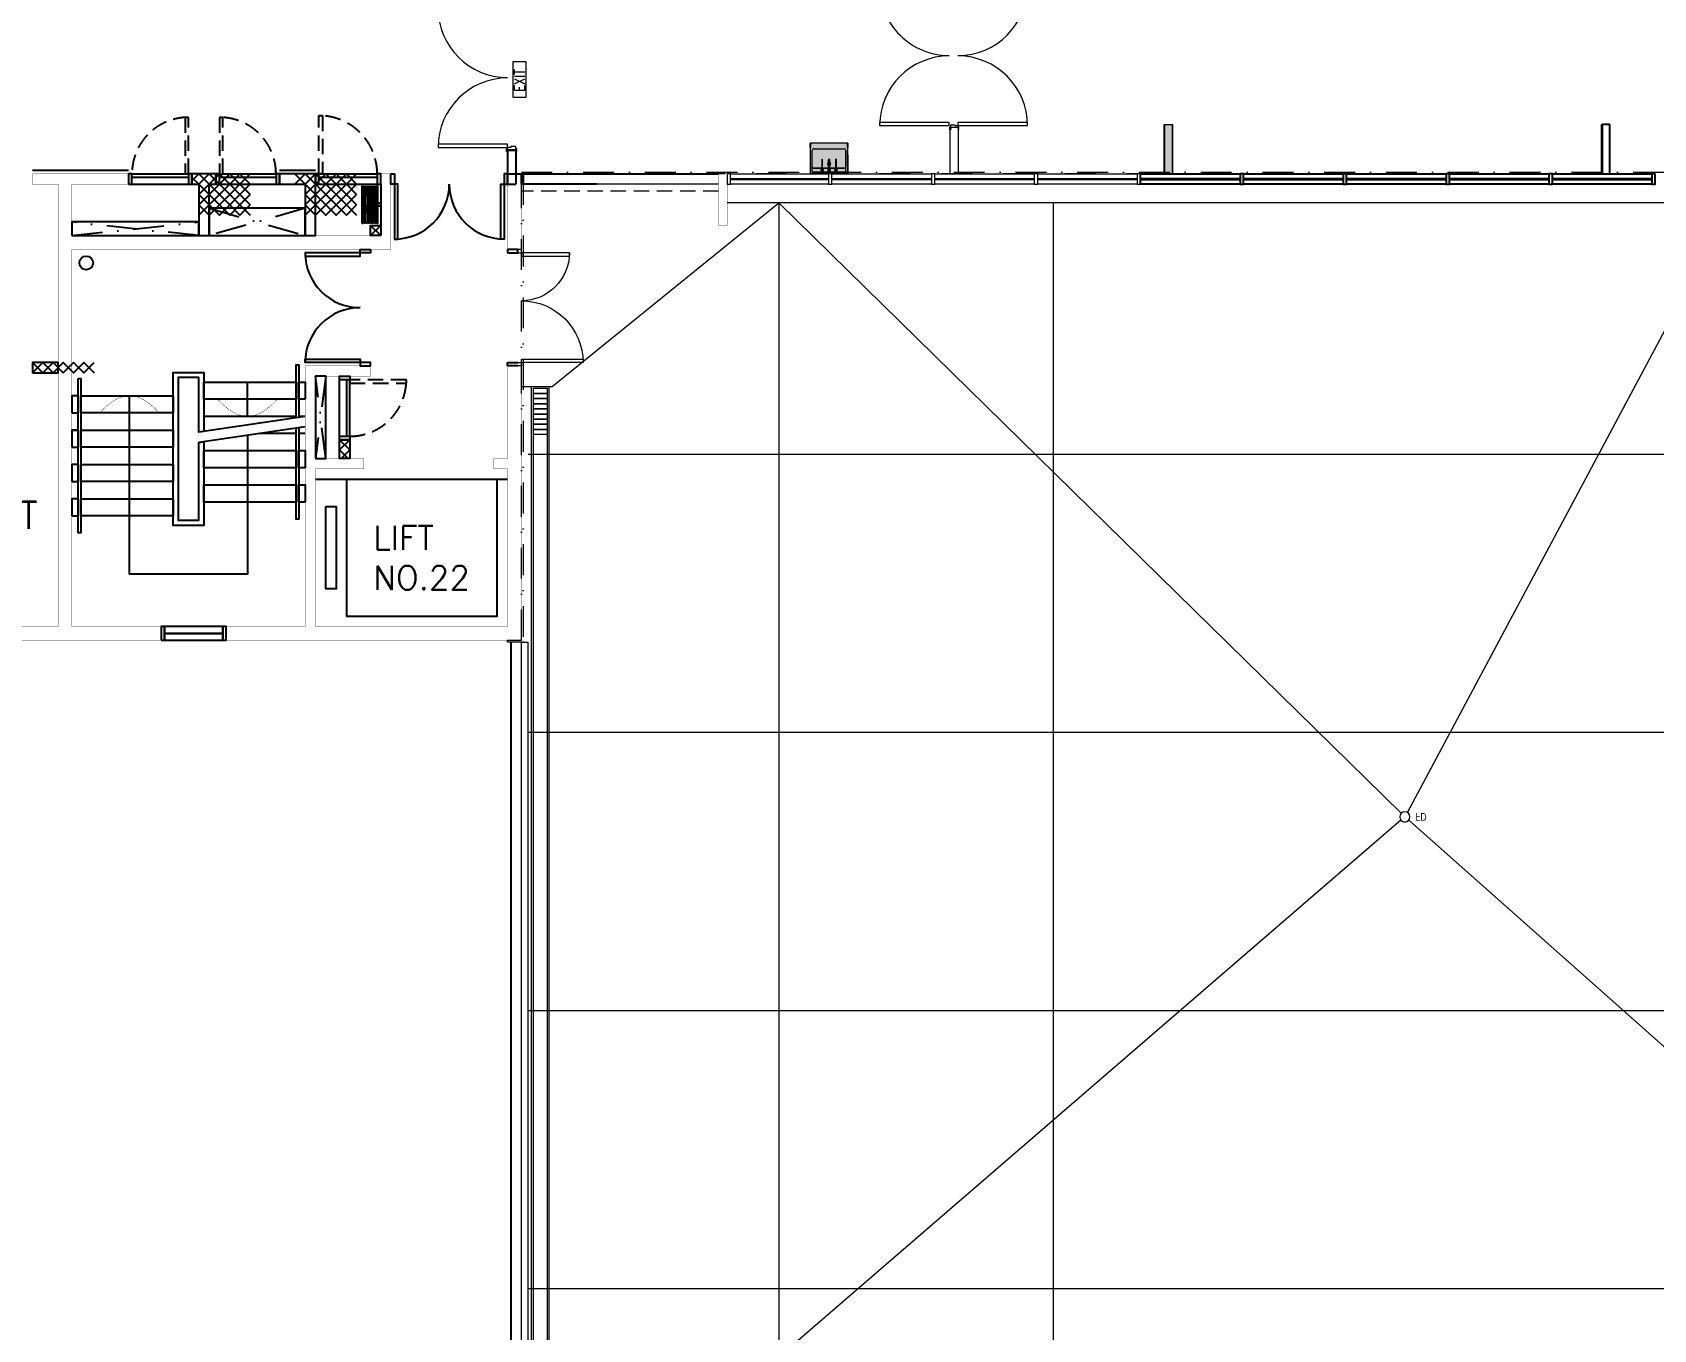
# Model space of a CAD drawing. Header units: millimetres. Extents: x -68474 to 336725, y -113450 to 40976.
# Drawn here: x 151125 to 174750, y -59600 to -40687 of the extents above; entities that cross this region are included whole.
import ezdxf

# ---------------------------------------------------------------- set-up
doc = ezdxf.new("R2010")
doc.units = ezdxf.units.MM
doc.header["$LTSCALE"] = 900
for name, pattern in [('DASHDOT', [1, 0.5, -0.25, 0, -0.25]), ('HIDDEN', [0.375, 0.25, -0.125]), ('s5152a$0$DASHDOT', [1, 0.5, -0.25, 0, -0.25]), ('s5152a$0$HIDDEN', [0.375, 0.25, -0.125])]:
    doc.linetypes.add(name, pattern=pattern)
for name, color, linetype, lineweight in [('11', 7, 'Continuous', 5), ('23', 7, 'Continuous', 5), ('25', 7, 'Continuous', 5), ('30', 7, 'Continuous', 5), ('45', 7, 'Continuous', 5), ('56', 7, 'Continuous', 5), ('7', 7, 'Continuous', 5), ('9', 7, 'Continuous', 5), ('A-ANNO-NOTE', 131, 'Continuous', 15), ('A-DETL-GENF', 92, 'Continuous', 15), ('A-DOOR', 31, 'Continuous', 15), ('A-WALL', 113, 'Continuous', 15), ('I-WALL', 2, 'Continuous', 15), ('P-SANR-FIXT', 6, 'Continuous', 15)]:
    doc.layers.add(name, color=color, linetype=linetype, lineweight=lineweight)
for name, color, linetype in [('s5152a$0$11', 7, 'Continuous'), ('s5152a$0$20', 7, 'Continuous'), ('s5152a$0$22', 7, 'Continuous'), ('s5152a$0$23', 7, 'Continuous'), ('s5152a$0$25', 7, 'Continuous'), ('s5152a$0$30', 7, 'Continuous'), ('s5152a$0$42', 7, 'Continuous'), ('s5152a$0$56', 7, 'Continuous'), ('s5152a$0$new_wall', 7, 'Continuous'), ('s5152a$0$ROOM-NO', 4, 'Continuous')]:
    doc.layers.add(name, color=color, linetype=linetype)
doc.styles.add('RomanS_B', font='', dxfattribs={"width": 0.8, "height": 1.516614})
doc.styles.add('s5152a$0$STANDARD', font='SIMPLEX')
doc.styles.get("Standard").update_dxf_attribs({"font": 'arial.ttf'})
doc.styles.get('RomanS_B').set_extended_font_data('RomanS', bold=True)

# ---------------------------------------------------------------- blocks, each defined once
blk = doc.blocks.new('s5152a$0$D1700B')
at = {"layer": 's5152a$0$30', "color": 14, "linetype": 'Continuous'}
for points in [[(0, 0), (0.05, 0), (0.05, 0.95), (0.1, 0.95), (0.1, 0.15), (0, 0.15), (0, 0)], [(1.7, 0), (1.65, 0), (1.65, 0.95), (1.6, 0.95), (1.6, 0.15), (1.7, 0.15), (1.7, 0)]]:
    blk.add_lwpolyline(points, dxfattribs=at)
for centre, start, end in [((0.05, 0.15), 0, 90), ((1.650003, 0.15), 90, 180)]:
    blk.add_arc(centre, 0.800001, start, end, dxfattribs=at)
blk = doc.blocks.new('s5152a$0$HAT15')
at = {"layer": 's5152a$0$22', "color": 10, "linetype": 'Continuous'}
for points in [[(0, 0.15), (0.15, 0), (0.3, 0.15), (0.45, 0), (0.6, 0.15), (0.75, 0)], [(0, 0), (0.15, 0.15), (0.3, 0), (0.45, 0.15), (0.6, 0), (0.75, 0.15)]]:
    blk.add_lwpolyline(points, dxfattribs=at)
blk = doc.blocks.new('s5152a$0$ARROW')
at = {"layer": 's5152a$0$25', "color": 10, "linetype": 'Continuous', "const_width": 0.005}
blk.add_lwpolyline([(-0.433, 0.25, 0.071801), (-0.238084, 0.077755, 0.141961), (0, 0, 0.141961), (0.238084, 0.077755, 0.071801), (0.433, 0.25)], format="xyb", dxfattribs=at)
blk = doc.blocks.new('s5152a$0$HR')
at = {"layer": 's5152a$0$56', "color": 1, "linetype": 's5152a$0$HIDDEN'}
for p, q in [((-0.3, 0), (0.3, 0)), ((0.249, -0.0595), (-0.2491, -0.0671)), ((0.249, -0.0863), (-0.2491, -0.0939)), ((0.249, -0.1131), (-0.2491, -0.1207)), ((0.249, -0.1399), (-0.2491, -0.1475)), ((0.249, -0.1667), (-0.2491, -0.1743)), ((-0.2491, -0.201), (0.249, -0.1934)), ((0.249, -0.2202), (-0.2491, -0.2278)), ((0.249, -0.247), (-0.2491, -0.2546))]:
    blk.add_line(p, q, dxfattribs=at)
for points in [[(-0.275, -0.0575), (-0.275, -0.045), (0.275, -0.045), (0.275, -0.0575)], [(0.02, -0.0001), (0.02, -0.045), (-0.03, -0.045), (-0.03, -0.0001)], [(0.275, -0.2575), (0.275, -0.27), (-0.275, -0.27), (-0.275, -0.2575)]]:
    blk.add_lwpolyline(points, close=True, dxfattribs=at)
for centre, start, end in [((-0.2491, -0.08055), 89.999978, 269.999972), ((-0.2491, -0.107336), 89.999978, 269.999972), ((-0.2491, -0.134122), 89.999978, 269.999972), ((-0.2491, -0.160907), 89.999978, 269.999972), ((-0.2491, -0.187693), 89.999978, 269.999972), ((-0.2491, -0.214479), 89.999978, 269.999972), ((-0.2491, -0.241265), 89.999978, 269.999972), ((0.249, -0.07295), 270.000028, 90.000022), ((0.249, -0.099736), 270.000028, 90.000022), ((0.249, -0.126522), 270.000028, 90.000022), ((0.249, -0.153307), 270.000028, 90.000022), ((0.249, -0.180093), 270.000028, 90.000022), ((0.249, -0.206879), 270.000028, 90.000022), ((0.249, -0.233665), 270.000028, 90.000022)]:
    blk.add_arc(centre, 0.013393, start, end, dxfattribs=at)
blk = doc.blocks.new('s5152a$0$EJW')
at = {"layer": 's5152a$0$20', "color": 1, "linetype": 'Continuous'}
blk.add_lwpolyline([(0, 0), (0, 0.15), (0.025, 0.15), (0.025, 0), (0, 0), (0.025, 0.025), (0.025, 0.05), (0, 0.025), (0, 0.05), (0.025, 0.075), (0.025, 0.1), (0, 0.075), (0, 0.1), (0.025, 0.125), (0.025, 0.15), (0, 0.125)], dxfattribs=at)
blk = doc.blocks.new('Basic Wall _ A-Gypsum Block-Internal-100mm-WithSkimCoat - ___-2801853-Level 7 - Proposed Works_GBP Submission 1')
at = {"layer": 'I-WALL'}
for points in [[(164612, -39972), (164622, -39972), (164622, -39818), (164612, -39818), (164612, -39875)], [(164622, -42750), (164622, -42082), (164612, -42082), (164612, -42750)]]:
    blk.add_hatch(color=31, dxfattribs=at).paths.add_polyline_path(points, flags=0)
for p, q in [((164622, -39972), (164622, -39818)), ((164622, -39972), (164612, -39972)), ((164612, -42082), (164622, -42082)), ((164622, -42750), (164622, -42082))]:
    blk.add_line(p, q, dxfattribs=at)
blk = doc.blocks.new('Basic Wall _ A-Gypsum Block-Internal-100mm-WithSkimCoat - ___-2801852-Level 7 - Proposed Works_GBP Submission 1')
at = {"layer": 'I-WALL'}
for points in [[(164497, -39972), (164507, -39972), (164507, -39818), (164497, -39818), (164497, -39875)], [(164507, -42750), (164507, -42082), (164497, -42082), (164497, -42750), (164500, -42750)]]:
    blk.add_hatch(color=31, dxfattribs=at).paths.add_polyline_path(points, flags=0)
for p, q in [((164497, -39972), (164497, -39818)), ((164507, -39972), (164497, -39972)), ((164497, -42082), (164507, -42082)), ((164497, -42750), (164497, -42082))]:
    blk.add_line(p, q, dxfattribs=at)
blk = doc.blocks.new('A-Generic-Doorset-Double_Internal-RyderBP - Type 05 - 2110 x 2100mm _ L20_TBC _ GRP Leaf _ Stainless Steel Frame _ dB _ Dual Swing-5459634-Level 7 - Proposed Works_GBP Submission 1')
at = {"layer": 'A-DETL-GENF'}
for p, q in [((-972.5, 1066), (-1016.5, 1066)), ((-1016.5, 1066), (-1016.5, 52.5)), ((-972.5, 52.5), (-972.5, 1066)), ((1015, 1066), (971, 1066)), ((971, 1066), (971, 52.5)), ((1015, 52.5), (1015, 1066)), ((-1077, 52.5), (-1077, 63.5)), ((-1067, 52.5), (-1077, 52.5)), ((-1074, 66.5), (-1038, 66.5)), ((-1067, 54.5), (-1067, 52.5)), ((-1057, 54.5), (-1067, 54.5)), ((-1057, 52.5), (-1057, 54.5)), ((-1035, 52.5), (-1057, 52.5)), ((-1035, 63.5), (-1035, 52.5)), ((-1016.5, 52.5), (-972.5, 52.5)), ((971, 52.5), (1015, 52.5)), ((1035, 63.5), (1035, 52.5)), ((1035, 52.5), (1057, 52.5)), ((1074, 66.5), (1038, 66.5)), ((1057, 54.5), (1067, 54.5)), ((1057, 52.5), (1057, 54.5)), ((1067, 54.5), (1067, 52.5)), ((1067, 52.5), (1077, 52.5)), ((1077, 52.5), (1077, 63.5)), ((-1067, -52.5), (-1077, -52.5)), ((-1077, -52.5), (-1077, -63.5)), ((-1074, -66.5), (-1038, -66.5)), ((-1067, -54.5), (-1067, -52.5)), ((-1057, -54.5), (-1067, -54.5)), ((-1057, -52.5), (-1057, -54.5)), ((-1035, -52.5), (-1057, -52.5)), ((-1035, -63.5), (-1035, -52.5)), ((-972.5, -75), (-1016.5, -75)), ((-1016.5, -75), (-1016.5, -1088.5)), ((-972.5, -1088.5), (-972.5, -75)), ((971, -75), (971, -1088.5)), ((1015, -75), (971, -75)), ((1015, -1088.5), (1015, -75)), ((1035, -52.5), (1057, -52.5)), ((1035, -63.5), (1035, -52.5)), ((1074, -66.5), (1038, -66.5)), ((1057, -52.5), (1057, -54.5)), ((1057, -54.5), (1067, -54.5)), ((1067, -52.5), (1077, -52.5)), ((1067, -54.5), (1067, -52.5)), ((1077, -52.5), (1077, -63.5)), ((-1016.5, -1088.5), (-972.5, -1088.5)), ((971, -1088.5), (1015, -1088.5))]:
    blk.add_line(p, q, dxfattribs=at)
for centre, radius, start, end in [((-1016.5, 52.5), 1013.5, 0, 90), ((1015, 52.5), 1013.5, 90, 180), ((-1074, 63.5), 3, 90, 180), ((-1038, 63.5), 3, 0, 90), ((1038, 63.5), 3, 90, 180), ((1074, 63.5), 3, 0, 90), ((-1074, -63.5), 3, 180, 270), ((-1038, -63.5), 3, 270, 0), ((-1016.5, -75), 1013.5, 270, 0), ((1015, -75), 1013.5, 180, 270), ((1038, -63.5), 3, 180, 270), ((1074, -63.5), 3, 270, 0)]:
    blk.add_arc(centre, radius, start, end, dxfattribs=at)
at = {"layer": 'A-DOOR'}
for p, q in [((-1018, 52.5), (-1055, 52.5)), ((-1048, 52.5), (-1048, -52.5)), ((-1018, 5.5), (-1018, 52.5)), ((-1006, 5.5), (-1018, 5.5)), ((-1006, -52.5), (-1006, 5.5)), ((1006, 5.5), (1018, 5.5)), ((1006, -52.5), (1006, 5.5)), ((1018, 52.5), (1055, 52.5)), ((1018, 5.5), (1018, 52.5)), ((1048, 52.5), (1048, -52.5)), ((-1055, -52.5), (-1006, -52.5)), ((1055, -52.5), (1006, -52.5))]:
    blk.add_line(p, q, dxfattribs=at)
blk = doc.blocks.new('Basic Wall _ A-Gypsum Block-Internal-100mm-WithSkimCoat - ___-2801891-Level 7 - Proposed Works_GBP Submission 1')
at = {"layer": 'I-WALL'}
blk.add_hatch(color=31, dxfattribs=at).paths.add_polyline_path([(167742.5, -42750), (167742.5, -42030), (167732.5, -42030), (167732.5, -42750)], flags=0)
for p in [(167732.5, -42030), (167742.5, -42750)]:
    blk.add_line(p, (167742.5, -42030), dxfattribs=at)
blk = doc.blocks.new('Basic Wall _ A-Gypsum Block-Internal-100mm-WithSkimCoat - ___-2801890-Level 7 - Proposed Works_GBP Submission 1')
at = {"layer": 'I-WALL'}
blk.add_hatch(color=31, dxfattribs=at).paths.add_polyline_path([(167618, -42750), (167628, -42750), (167628, -42030), (167618, -42030), (167618, -42343)], flags=0)
for p, q in [((167618, -42030), (167628, -42030)), ((167618, -42750), (167618, -42030))]:
    blk.add_line(p, q, dxfattribs=at)
blk = doc.blocks.new('Basic Wall _ A-Gypsum Block-Internal-100mm-WithSkimCoat - ___-4218116-Level 7 - Proposed Works_GBP Submission 1')
at = {"layer": 'I-WALL'}
blk.add_hatch(color=31, dxfattribs=at).paths.add_polyline_path([(174117.5, -42750), (174117.5, -42030), (174107.5, -42030), (174107.5, -42750)], flags=0)
for p in [(174107.5, -42030), (174117.5, -42750)]:
    blk.add_line(p, (174117.5, -42030), dxfattribs=at)
blk = doc.blocks.new('Basic Wall _ A-Gypsum Block-Internal-100mm-WithSkimCoat - ___-4218115-Level 7 - Proposed Works_GBP Submission 1')
at = {"layer": 'I-WALL'}
blk.add_hatch(color=31, dxfattribs=at).paths.add_polyline_path([(174002.5, -42750), (174002.5, -42030), (173992.5, -42030), (173992.5, -42750)], flags=0)
for p, q in [((173992.5, -42030), (174002.5, -42030)), ((173992.5, -42750), (173992.5, -42030))]:
    blk.add_line(p, q, dxfattribs=at)
blk = doc.blocks.new('A-Generic-Doorset-Double_Internal-RyderBP - Type 04 - 2110 x 2100mm _ L20_TBC _ GRP Leaf _ Stainless Steel Frame _ dB-5457738-Level 7 - Proposed Works_GBP Submission 1')
at = {"layer": 'A-DETL-GENF'}
for p, q in [((-971, 1072), (-1015, 1072)), ((-1015, 1072), (-1015, 60)), ((-971, 60), (-971, 1072)), ((1013.5, 1072), (969.5, 1072)), ((969.5, 1072), (969.5, 60)), ((1013.5, 60), (1013.5, 1072)), ((-1077, 60), (-1077, 71)), ((-1067, 60), (-1077, 60)), ((-1074, 74), (-1038, 74)), ((-1067, 62), (-1067, 60)), ((-1057, 62), (-1067, 62)), ((-1057, 60), (-1057, 62)), ((-1035, 60), (-1057, 60)), ((-1035, 71), (-1035, 60)), ((-1015, 60), (-971, 60)), ((969.5, 60), (1013.5, 60)), ((1035, 71), (1035, 60)), ((1035, 60), (1057, 60)), ((1074, 74), (1038, 74)), ((1057, 62), (1067, 62)), ((1057, 60), (1057, 62)), ((1067, 62), (1067, 60)), ((1067, 60), (1077, 60)), ((1077, 60), (1077, 71)), ((-1067, -60), (-1077, -60)), ((-1077, -60), (-1077, -71)), ((-1074, -74), (-1038, -74)), ((-1067, -62), (-1067, -60)), ((-1057, -62), (-1067, -62)), ((-1057, -60), (-1057, -62)), ((-1035, -60), (-1057, -60)), ((-1035, -71), (-1035, -60)), ((1035, -60), (1057, -60)), ((1035, -71), (1035, -60)), ((1074, -74), (1038, -74)), ((1057, -60), (1057, -62)), ((1057, -62), (1067, -62)), ((1067, -60), (1077, -60)), ((1067, -62), (1067, -60)), ((1077, -60), (1077, -71))]:
    blk.add_line(p, q, dxfattribs=at)
for centre, radius, start, end in [((-1015, 60), 1012, 0, 90), ((1013.5, 60), 1012, 90, 180), ((-1074, 71), 3, 90, 180), ((-1038, 71), 3, 0, 90), ((1038, 71), 3, 90, 180), ((1074, 71), 3, 0, 90), ((-1074, -71), 3, 180, 270), ((-1038, -71), 3, 270, 0), ((1038, -71), 3, 180, 270), ((1074, -71), 3, 270, 0)]:
    blk.add_arc(centre, radius, start, end, dxfattribs=at)
at = {"layer": 'A-DOOR'}
for p, q in [((-1016.5, 60), (-1055, 60)), ((-1048, 60), (-1048, -60)), ((-1016.5, 13), (-1016.5, 60)), ((-1004.5, 13), (-1016.5, 13)), ((-1004.5, -60), (-1004.5, 13)), ((1004.5, 13), (1016.5, 13)), ((1004.5, -60), (1004.5, 13)), ((1016.5, 60), (1055, 60)), ((1016.5, 13), (1016.5, 60)), ((1048, 60), (1048, -60)), ((-1055, -60), (-1004.5, -60)), ((1055, -60), (1004.5, -60))]:
    blk.add_line(p, q, dxfattribs=at)
blk = doc.blocks.new('ARC_ANN_EXIT SIGN - 1_5MM ROMANS-2465265-Level 7 - Proposed Works_GBP Submission 1')
at = {"layer": 'A-ANNO-NOTE'}
for p, q in [((-2.63, 0), (-2.63, 1.86)), ((-2.63, 1.86), (2.63, 1.86)), ((2.63, 0), (-2.63, 0)), ((2.63, 1.86), (2.63, 0))]:
    blk.add_line(p, q, dxfattribs=at)
at = {"layer": 'A-ANNO-NOTE', "lineweight": 5, "insert": (-0.1, 1.66), "char_height": 1.517, "width": 4.392, "attachment_point": 2, "line_spacing_factor": 0.957141, "style": 'RomanS_B'}
blk.add_mtext('EXIT', dxfattribs=at)
blk = doc.blocks.new('BASIN TYPE B - Wall mounted sink with 200mm min_ upstand on back and both sides - all stainless steel grade 316 finish-V8-Level 7 - Proposed Works_GBP Submission 1')
at = {"layer": 'P-SANR-FIXT'}
for points in [[(275, 500), (-275, 500), (-275, 115), (-270, 115), (-270, 495), (270, 495), (270, 115), (275, 115), (275, 402)], [(-100, 465), (-114, 459), (-120, 445), (-114, 431), (-101, 425), (-102, 436), (-109, 441), (-108, 451), (-100, 455)], [(-100, 455), (-109, 449), (-108, 439), (-108, 441), (-107, 450), (-100, 454)], [(-100, 454), (-108, 449), (-107, 440), (-100, 436), (-100, 448), (-102, 446), (-100, 450)], [(-101, 435), (-101, 393), (-99, 393), (-100, 435)], [(-101, 393), (-101, 358), (-99, 358), (-99, 393)], [(-101, 358), (-101, 314), (-99, 314), (-99, 358)], [(-99, 314), (-101, 314), (-101, 306), (-99, 306), (-99, 309)], [(-101, 300), (-101, 290), (-99, 290), (-99, 300)], [(-100, 465), (-99, 454), (-91, 449), (-92, 439), (-99, 435), (-99, 425), (-86, 431), (-80, 445), (-86, 459), (-96, 463)], [(-100, 455), (-100, 454), (-92, 449), (-93, 440), (-91, 442), (-92, 451), (-98, 454)], [(-100, 454), (-100, 442), (-98, 444), (-100, 440), (-100, 436), (-92, 441), (-93, 450)], [(0, 465), (-14, 459), (-20, 445), (-14, 431), (-8, 428), (-6, 451), (0, 455)], [(-9, 300), (-10, 295), (-9, 290), (-5, 286), (0, 285), (5, 286), (9, 290), (10, 296), (9, 300), (4, 290), (-1, 289), (-6, 292), (-8, 297)], [(0, 455), (-9, 450), (-8, 445), (-6, 449), (-4, 451), (0, 453)], [(0, 453), (-4, 451), (-6, 449), (-8, 445), (-7, 294), (-4, 290), (1, 289), (6, 292), (7, 297), (7, 447), (5, 445), (6, 449), (4, 451), (2, 452)], [(0, 465), (0, 455), (9, 450), (9, 440), (7, 438), (7, 428), (14, 431), (20, 445), (14, 459), (4, 463)], [(0, 455), (1, 452), (4, 451), (6, 449), (6, 446), (7, 447), (9, 440), (9, 450), (1, 455)], [(100, 465), (86, 459), (80, 445), (86, 431), (99, 425), (98, 436), (91, 441), (92, 451), (100, 455)], [(100, 455), (91, 449), (92, 439), (92, 441), (92, 449), (100, 454)], [(100, 454), (92, 449), (93, 440), (100, 436), (100, 450)], [(101, 435), (99, 435), (99, 393), (101, 393), (101, 434)], [(99, 393), (99, 358), (101, 358), (101, 393)], [(99, 358), (99, 314), (101, 314), (101, 358)], [(99, 314), (99, 306), (101, 306), (101, 314)], [(99, 300), (99, 290), (101, 290), (101, 300)], [(100, 465), (101, 454), (109, 449), (108, 439), (101, 435), (101, 425), (114, 431), (120, 445), (114, 459), (104, 464)], [(100, 455), (100, 454), (108, 449), (108, 441), (109, 441), (108, 451), (102, 454)], [(100, 454), (100, 436), (108, 441), (107, 450)]]:
    blk.add_hatch(color=51, dxfattribs=at).paths.add_polyline_path(points, flags=0)
h = blk.add_hatch(color=51, dxfattribs=at)
h.paths.add_polyline_path([(245, 495), (-270, 495), (-270, 50), (270, 51), (270, 495)], flags=0)
h.paths.add_polyline_path([(100, 465), (114, 459), (120, 445), (114, 431), (101, 425), (101, 418), (226, 417), (232, 415), (238, 411), (243, 402), (244, 399), (245, 393), (244, 151), (242, 145), (238, 139), (232, 135), (226, 133), (220, 132), (-226, 133), (-233, 135), (-238, 139), (-242, 145), (-244, 151), (-245, 157), (-244, 399), (-242, 405), (-238, 411), (-233, 415), (-226, 417), (-220, 418), (-101, 418), (-101, 425), (-114, 431), (-120, 445), (-114, 459), (-99, 465), (-86, 459), (-80, 445), (-86, 431), (-99, 425), (-99, 418), (-8, 418), (-8, 428), (-14, 431), (-20, 445), (-14, 459), (0, 465), (14, 459), (20, 445), (14, 431), (7, 428), (7, 418), (99, 418), (99, 425), (86, 431), (80, 445), (86, 459), (99, 465)], flags=0)
h.paths.add_polyline_path([(-100, 450), (-101, 447), (-100, 448), (-100, 449)], flags=0)
h.paths.add_polyline_path([(-98, 444), (-100, 442), (-99, 442), (-98, 443)], flags=0)
h = blk.add_hatch(color=51, dxfattribs=at)
h.paths.add_polyline_path([(-161, 418), (-226, 417), (-233, 415), (-238, 411), (-243, 402), (-244, 399), (-245, 393), (-244, 151), (-242, 145), (-238, 139), (-233, 135), (-226, 133), (-220, 132), (226, 133), (232, 135), (238, 139), (242, 145), (244, 151), (245, 157), (244, 399), (242, 405), (238, 411), (232, 415), (226, 417), (220, 418), (101, 417), (101, 306), (99, 306), (99, 418), (7, 418), (9, 300), (10, 294), (9, 290), (4, 286), (0, 285), (-5, 286), (-9, 290), (-10, 296), (-9, 300), (-8, 300), (-8, 418), (-99, 418), (-99, 306), (-101, 306), (-101, 418)], flags=0)
h.paths.add_polyline_path([(101, 300), (101, 290), (99, 290), (99, 300)], flags=0)
h.paths.add_polyline_path([(-101, 300), (-99, 300), (-99, 290), (-101, 290)], flags=0)
h = blk.add_hatch(color=51, dxfattribs=at)
h.paths.add_polyline_path([(275, 115), (270, 115), (270, 50), (275, 50), (275, 98)], flags=0)
h.paths.add_polyline_path([(-270, 115), (-275, 115), (-275, 50), (-270, 50), (-270, 98)], flags=0)
for p, q in [((-275, 224), (-275, 500)), ((-275, 500), (-275, 115)), ((-270, 495), (270, 495)), ((-270, 115), (-270, 495)), ((270, 495), (270, 115)), ((275, 224), (275, 500)), ((275, 115), (275, 500)), ((245, 470), (-245, 470)), ((-245, 470), (-245, 157)), ((-245, 157), (-245, 393)), ((220, 418), (-220, 418)), ((-220, 418), (-101, 418)), ((-100, 285), (-100, 445)), ((-99, 418), (-8, 418)), ((-10, 428), (-10, 295)), ((7, 418), (99, 418)), ((10, 427), (10, 295)), ((100, 445), (100, 285)), ((101, 418), (220, 418)), ((245, 470), (245, 157)), ((245, 393), (245, 157)), ((-275, 50), (-275, 115)), ((-275, 50), (-270, 50)), ((-270, 115), (-270, 50)), ((-270, 50), (270, 50)), ((220, 132), (-220, 132)), ((220, 132), (-220, 132)), ((270, 50), (270, 115)), ((270, 50), (275, 50)), ((275, 115), (275, 50))]:
    blk.add_line(p, q, dxfattribs=at)
at = {"layer": 'P-SANR-FIXT', "lineweight": 5}
for p, q in [((-101, 393), (-101, 435)), ((-99, 435), (-101, 435)), ((-101, 358), (-101, 393)), ((-101, 314), (-101, 358)), ((-99, 358), (-101, 358)), ((-101, 305), (-101, 314)), ((-99, 314), (-101, 314)), ((-99, 305), (-101, 305)), ((-101, 300), (-101, 305)), ((-101, 290), (-101, 300)), ((-101, 290), (-101, 285)), ((-101, 285), (-101, 290)), ((-101, 285), (-99, 285)), ((-99, 435), (-99, 393)), ((-99, 393), (-99, 358)), ((-99, 358), (-99, 314)), ((-99, 314), (-99, 305)), ((-99, 305), (-99, 300)), ((-99, 300), (-99, 290)), ((-99, 290), (-99, 285)), ((-99, 285), (-99, 290)), ((99, 393), (99, 435)), ((99, 435), (101, 435)), ((99, 358), (99, 393)), ((99, 314), (99, 358)), ((99, 358), (101, 358)), ((99, 305), (99, 314)), ((99, 314), (101, 314)), ((101, 305), (99, 305)), ((99, 300), (99, 305)), ((99, 290), (99, 300)), ((99, 290), (99, 285)), ((99, 285), (99, 290)), ((99, 285), (101, 285)), ((101, 435), (101, 393)), ((101, 393), (101, 358)), ((101, 358), (101, 314)), ((101, 314), (101, 305)), ((101, 305), (101, 300)), ((101, 300), (101, 290)), ((101, 290), (101, 285)), ((101, 285), (101, 290))]:
    blk.add_line(p, q, dxfattribs=at)
at = {"layer": 'P-SANR-FIXT', "lineweight": 5, "flags": 128}
for points in [[(-8, 445), (-8, 445), (-8, 445), (-8, 444), (-8, 444), (-8, 444), (-8, 443), (-8, 442), (-8, 441), (-8, 440), (-8, 439), (-8, 438), (-8, 437), (-8, 435), (-8, 434), (-8, 432), (-8, 430), (-8, 428), (-8, 426), (-8, 424), (-8, 422), (-8, 420), (-8, 418), (-8, 415), (-8, 413), (-8, 411), (-8, 408), (-8, 405), (-8, 403), (-8, 400), (-8, 397), (-8, 394), (-8, 392), (-8, 389), (-8, 386), (-8, 383), (-8, 380), (-8, 377), (-8, 374), (-8, 371), (-8, 368), (-8, 365), (-8, 362), (-8, 359), (-8, 356), (-8, 353), (-8, 350), (-8, 347), (-8, 344), (-8, 342), (-8, 339), (-8, 336), (-8, 333), (-8, 331), (-8, 328), (-8, 326), (-8, 323), (-8, 321), (-8, 319), (-8, 317), (-8, 315), (-8, 313), (-8, 311), (-8, 309), (-8, 307), (-8, 306), (-8, 304), (-8, 303), (-8, 302), (-8, 300), (-8, 299), (-8, 298), (-8, 298), (-8, 297)], [(7, 297), (7, 298), (7, 299), (7, 300), (7, 301), (7, 302), (7, 303), (7, 304), (7, 306), (7, 308), (7, 309), (7, 311), (7, 313), (7, 315), (7, 317), (7, 319), (7, 322), (7, 324), (7, 326), (7, 329), (7, 331), (7, 334), (7, 337), (7, 339), (7, 342), (7, 345), (7, 348), (7, 351), (7, 353), (7, 356), (7, 359), (7, 362), (7, 365), (7, 368), (7, 371), (7, 374), (7, 377), (7, 380), (7, 383), (7, 386), (7, 389), (7, 392), (7, 395), (7, 398), (7, 400), (7, 403), (7, 406), (7, 408), (7, 411), (7, 413), (7, 416), (7, 418), (7, 420), (7, 423), (7, 425), (7, 427), (7, 429), (7, 430), (7, 432), (7, 434), (7, 435), (7, 437), (7, 438), (7, 439), (7, 440), (7, 441), (7, 442), (7, 443), (7, 444), (7, 444), (7, 445), (7, 445), (7, 445), (7, 445)]]:
    blk.add_lwpolyline(points, dxfattribs=at)
at = {"layer": 'P-SANR-FIXT'}
for centre, radius, start, end in [((-220, 393), 25, 90, 180), ((-220, 393), 25, 90, 180), ((-100, 445), 20, 90, 270), ((-100, 445), 20, 270, 90), ((0, 351), 24.2, 90, 270), ((0, 445), 20, 298.3304, 241.0016), ((0, 295), 9.59, 180, 360), ((0, 351), 24.2, 270, 90), ((100, 445), 20, 90, 270), ((100, 445), 20, 270, 90), ((220, 393), 25, 360, 90), ((220, 393), 25, 0, 90), ((-220, 157), 25, 180, 270), ((-220, 157), 25, 180, 270), ((220, 157), 25, 270, 0), ((220, 157), 25, 270, 360)]:
    blk.add_arc(centre, radius, start, end, dxfattribs=at)
at = {"layer": 'P-SANR-FIXT', "lineweight": 5}
for centre, radius, start, end in [((-100, 445), 20, 90, 266.818), ((-100, 445), 10, 90, 270), ((-100, 445), 8.97, 90, 270), ((-100, 445), 20, 273.182, 90), ((-100, 445), 10, 270, 90), ((-100, 445), 8.97, 270, 90), ((0, 445), 20, 90, 245.8096), ((0, 445), 10, 90, 218.7499), ((0, 295), 10, 139.0486, 180), ((0, 295), 10, 180, 0), ((0, 445), 20, 293.5393, 90), ((0, 445), 10, 321.2527, 90), ((0, 295), 10, 0, 40.9514), ((100, 445), 20, 90, 266.818), ((100, 445), 10, 90, 270), ((100, 445), 8.97, 90, 270), ((100, 445), 20, 273.182, 90), ((100, 445), 10, 270, 90), ((100, 445), 8.97, 270, 90)]:
    blk.add_arc(centre, radius, start, end, dxfattribs=at)
blk.add_open_spline([(-8, 297), (-8, 296), (-7, 294), (-6, 292), (-5, 291), (-4, 290), (-2, 290), (-1, 289), (0, 289), (1, 289), (3, 290), (4, 290), (5, 291), (6, 292), (7, 294), (7, 296), (7, 297)], degree=3, knots=[-1, -1, -1, -1, -0.861111, -0.791667, -0.722222, -0.652778, -0.583333, -0.548611, -0.513889, -0.444444, -0.388889, -0.333333, -0.277778, -0.222222, -0.111111, 0, 0, 0, 0], dxfattribs=at)
blk = doc.blocks.new('FD')
at = {"layer": '45', "linetype": 'Continuous'}
blk.add_circle((0, 0), 0.1, dxfattribs=at)
at = {"layer": '45', "linetype": 'Continuous', "width": 0.8}
blk.add_text('FD', height=0.15, dxfattribs=at).set_placement((0.2, -0.0751))
blk = doc.blocks.new('D1700E')
at = {"layer": '30', "linetype": 'Continuous'}
for points in [[(0.05, 0.2), (0.1, 0.2), (0.1, 1.1), (0.05, 1.1)], [(1.65, 0.2), (1.6, 0.2), (1.6, 0.9), (1.65, 0.9)], [(0, 0), (0.05, 0), (0.05, 0.2), (0, 0.2)], [(1.7, 0), (1.65, 0), (1.65, 0.2), (1.7, 0.2)]]:
    blk.add_lwpolyline(points, close=True, dxfattribs=at)
for centre, radius, start, end in [((0.05, 0.2), 0.900002, 0, 90), ((1.650003, 0.2), 0.700001, 90, 180)]:
    blk.add_arc(centre, radius, start, end, dxfattribs=at)

msp = doc.modelspace()

# ---------------------------------------------------------------- hatches: boundary and pattern name
at = {"layer": 'I-WALL'}
msp.add_hatch(color=21, dxfattribs=at).paths.add_polyline_path([(167715, -42750), (167732.5, -42750), (167732.5, -42030), (167627.5, -42030), (167627.5, -42750), (167645, -42750)], flags=0)

# ---------------------------------------------------------------- linework, layer by layer
at = {"layer": '11', "color": 3, "linetype": 'Continuous', "const_width": 5}
msp.add_lwpolyline([(161250, -43500), (161250, -42750), (161125, -42750), (161125, -43500), (161250, -43500)], dxfattribs=at)
at = {"layer": '23', "color": 10, "linetype": 'Continuous'}
for points in [[(161300, -42750), (161250, -42750), (161250, -42900), (161300, -42900)], [(162725, -42820), (161300, -42820), (161300, -42750), (162725, -42750)], [(162775, -42750), (162725, -42750), (162725, -42900), (162775, -42900)], [(164225, -42820), (162775, -42820), (162775, -42750), (164225, -42750)], [(164275, -42750), (164225, -42750), (164225, -42900), (164275, -42900)], [(165725, -42820), (164275, -42820), (164275, -42750), (165725, -42750)], [(165775, -42750), (165725, -42750), (165725, -42900), (165775, -42900)], [(167225, -42820), (165775, -42820), (165775, -42750), (167225, -42750)], [(167275, -42750), (167225, -42750), (167225, -42900), (167275, -42900)], [(162725, -42900), (161300, -42900), (161300, -42830), (162725, -42830)], [(164225, -42900), (162775, -42900), (162775, -42830), (164225, -42830)], [(165725, -42900), (164275, -42900), (164275, -42830), (165725, -42830)], [(167225, -42900), (165775, -42900), (165775, -42830), (167225, -42830)]]:
    msp.add_lwpolyline(points, close=True, dxfattribs=at)
at = {"layer": '23', "color": 2, "linetype": 'Continuous'}
msp.add_lwpolyline([(158250.2, -49575), (158345.2, -49575), (158345.2, -73339.8), (158250.2, -73339.8)], close=True, dxfattribs=at)
at = {"layer": '25', "linetype": 'Continuous'}
msp.add_lwpolyline([(175750, -43900), (175650, -43900), (175650, -43650), (176500, -43650), (176500, -43170), (161250, -43170)], dxfattribs=at)
at = {"layer": '30', "color": 3, "linetype": 'Continuous'}
msp.add_line((161125, -42900), (158250, -42900), dxfattribs=at)
at = {"layer": '45', "color": 14, "linetype": 'Continuous'}
msp.add_line((162000.1, -43170), (162000.1, -71974.8), dxfattribs=at)
at = {"layer": '45', "color": 8, "linetype": 'Continuous'}
for p, q in [((171161.7, -52059.4), (175650, -43650)), ((171068.3, -52173.9), (162000.1, -59999.9))]:
    msp.add_line(p, q, dxfattribs=at)
at = {"layer": '45', "color": 14, "linetype": 'Continuous'}
for points in [[(158250, -45850.2), (158700.6, -45850.2), (162000.1, -43170), (171072.6, -52071.3)], [(158400.2, -73339.8), (158400.2, -45851), (158650.2, -45851), (158650.2, -73339.8)], [(158425.2, -73339.8), (158425.2, -45876), (158625.2, -45876), (158625.2, -73339.8)], [(171181.3, -52174.5), (179900, -59911.16356)]]:
    msp.add_lwpolyline(points, dxfattribs=at)
for points in [[(158425.2, -45876), (158625.2, -45876), (158625.2, -45951), (158425.2, -45951)], [(158425.2, -45951), (158625.2, -45951), (158625.2, -46026), (158425.2, -46026)], [(158425.2, -46026), (158625.2, -46026), (158625.2, -46101), (158425.2, -46101)], [(158425.2, -46101), (158625.2, -46101), (158625.2, -46176), (158425.2, -46176)], [(158425.2, -46176), (158625.2, -46176), (158625.2, -46251), (158425.2, -46251)], [(158425.2, -46251), (158625.2, -46251), (158625.2, -46326), (158425.2, -46326)], [(158425.2, -46326), (158625.2, -46326), (158625.2, -46401), (158425.2, -46401)], [(158425.2, -46401), (158625.2, -46401), (158625.2, -46476), (158425.2, -46476)], [(158425.2, -46476), (158625.2, -46476), (158625.2, -46551), (158425.2, -46551)]]:
    msp.add_lwpolyline(points, close=True, dxfattribs=at)
at = {"layer": '56', "color": 2, "linetype": 'HIDDEN'}
msp.add_line((161125, -43000), (158250, -43000), dxfattribs=at)
at = {"layer": '7', "color": 10, "linetype": 'Continuous'}
for p, q in [((166000.1, -43170), (166000.1, -72649.8)), ((158350.2, -46837.6), (175650, -46837.6)), ((158350.2, -50891.5), (176500, -50891.5)), ((158350.2, -54945.4), (193525, -54945.4)), ((158350.2, -58999.3), (201650, -58999.3))]:
    msp.add_line(p, q, dxfattribs=at)
at = {"layer": '9', "color": 1, "linetype": 'DASHDOT'}
msp.add_lwpolyline([(158050, -49575), (158050, -49550), (158249.9, -49550), (158249.9, -42725), (201749.8, -42725), (201749.8, -49550), (201949.8, -49550), (201949.8, -49575), (201724.8, -49575), (201724.8, -42750), (158275, -42750), (158275, -49575)], close=True, dxfattribs=at)
at = {"layer": 'A-WALL'}
for p, q in [((174005, -42030), (174005, -42750)), ((174105, -42030), (174105, -42750))]:
    msp.add_line(p, q, dxfattribs=at)
at = {"layer": 'A-WALL', "lineweight": 25}
msp.add_line((158050, -42750), (158250, -42750), dxfattribs=at)
at = {"layer": 'I-WALL'}
for p, q in [((167627.5, -42750), (167627.5, -42030)), ((167627.5, -42030), (167732.5, -42030)), ((167732.5, -42030), (167732.5, -42750))]:
    msp.add_line(p, q, dxfattribs=at)
at = {"layer": 'I-WALL', "lineweight": 25}
for p, q in [((174002.5, -42750), (174002.5, -42030)), ((174107.5, -42030), (174002.5, -42030)), ((174107.5, -42030), (174107.5, -42750)), ((158050, -42402.47038), (158050, -42900)), ((158050, -42402.47038), (158170, -42402.47038)), ((158170, -42402.47038), (158170, -42900)), ((158050, -42900), (158170, -42900))]:
    msp.add_line(p, q, dxfattribs=at)
at = {"layer": 's5152a$0$11', "color": 14, "linetype": 's5152a$0$DASHDOT'}
for p, q in [((151700, -43650), (153550, -43450)), ((153550, -43650), (151700, -43450)), ((153700, -43250), (155100, -43650)), ((155100, -43250), (153700, -43650)), ((155399.6, -46900), (155249.6, -45700)), ((155399.6, -45700), (155250, -46900))]:
    msp.add_line(p, q, dxfattribs=at)
at = {"layer": 's5152a$0$11', "color": 2, "linetype": 's5152a$0$DASHDOT'}
for p, q in [((156200, -43500), (156050, -43650)), ((156050, -43500), (156200, -43650))]:
    msp.add_line(p, q, dxfattribs=at)
at = {"layer": 's5152a$0$11', "color": 14, "linetype": 'Continuous'}
msp.add_line((155250, -47200), (158050, -47200), dxfattribs=at)
at = {"layer": 's5152a$0$11', "color": 3, "linetype": 'Continuous', "const_width": 5}
for points in [[(153000, -49350), (153000, -49550), (148950, -49550), (148950, -49350), (151500, -49350), (151500, -42900), (151125, -42900), (151125, -42750), (152525, -42750), (152525, -42900), (151700, -42900), (151700, -43650), (156200, -43650), (156200, -42750), (156350, -42750), (156350, -43850), (151700, -43850), (151700, -49350), (153000, -49350)], [(153950, -49550), (153950, -49350), (155099.4, -49350), (155099.4, -45550), (156050, -45550), (156050, -45700), (155249.6, -45700), (155250, -46900), (155950, -46900), (155950, -47050), (155250, -47050), (155250, -49350), (158050, -49350), (158050, -47050), (157850, -47050), (157850, -46900), (158050, -46900), (158050, -45550), (158250, -45550), (158250, -49550), (153950, -49550)]]:
    msp.add_lwpolyline(points, dxfattribs=at)
at = {"layer": 's5152a$0$11', "color": 14, "linetype": 'Continuous'}
for points in [[(153450, -42750), (153450, -42900), (153550, -42900), (153550, -43650), (153700, -43650), (153700, -42900), (153800, -42900), (153800, -42750)], [(154725, -42750), (154725, -42900), (155100, -42900), (155100, -43650), (155250, -43650), (155250, -42750)], [(151125, -45650), (151500, -45650), (151500, -45500), (151125, -45500)]]:
    msp.add_lwpolyline(points, close=True, dxfattribs=at)
at = {"layer": 's5152a$0$11', "color": 3, "linetype": 'Continuous', "const_width": 5}
msp.add_lwpolyline([(158250, -43850), (158050, -43850), (158050, -42750), (158250, -42750)], close=True, dxfattribs=at)
at = {"layer": 's5152a$0$11', "color": 2, "linetype": 'Continuous'}
for points in [[(151700, -43650), (153550, -43650), (153550, -43450), (151700, -43450)], [(153700, -43650), (155100, -43650), (155100, -43250), (153700, -43250)], [(156200, -43650), (156050, -43650), (156050, -43500), (156200, -43500)], [(155250, -46900), (155399.6, -46900), (155399.6, -45700), (155250, -45700)]]:
    msp.add_lwpolyline(points, close=True, dxfattribs=at)
at = {"layer": 's5152a$0$11', "color": 1, "linetype": 'Continuous'}
msp.add_lwpolyline([(155600, -46625), (155750, -46625), (155750, -46900), (155600, -46900)], close=True, dxfattribs=at)
at = {"layer": 's5152a$0$22', "color": 1, "linetype": 'Continuous'}
for p, q in [((153450, -42850), (153550, -42750)), ((153700, -42750), (153800, -42850)), ((153450, -42800), (153550, -42900)), ((153700, -42900), (153800, -42800))]:
    msp.add_line(p, q, dxfattribs=at)
for points in [[(155725, -46900), (155600, -46775), (155750, -46625)], [(155625, -46900), (155750, -46775), (155600, -46625)]]:
    msp.add_lwpolyline(points, dxfattribs=at)
at = {"layer": 's5152a$0$23', "color": 8, "linetype": 'Continuous'}
for p, q in [((152525, -42700), (151125, -42700)), ((155250, -42700), (154725, -42700))]:
    msp.add_line(p, q, dxfattribs=at)
at = {"layer": 's5152a$0$23', "color": 2, "linetype": 'Continuous'}
msp.add_line((158100.2, -72749.8), (158100.2, -49575), dxfattribs=at)
at = {"layer": 's5152a$0$23', "color": 10, "linetype": 'Continuous'}
for points in [[(168725, -42820), (167275, -42820), (167275, -42750), (168725, -42750)], [(168775, -42750), (168725, -42750), (168725, -42900), (168775, -42900)], [(170225, -42820), (168775, -42820), (168775, -42750), (170225, -42750)], [(170275, -42750), (170225, -42750), (170225, -42900), (170275, -42900)], [(171725, -42820), (170275, -42820), (170275, -42750), (171725, -42750)], [(171775, -42750), (171725, -42750), (171725, -42900), (171775, -42900)], [(173225, -42820), (171775, -42820), (171775, -42750), (173225, -42750)], [(173275, -42750), (173225, -42750), (173225, -42900), (173275, -42900)], [(174725, -42820), (173275, -42820), (173275, -42750), (174725, -42750)], [(174775, -42750), (174725, -42750), (174725, -42900), (174775, -42900)], [(168725, -42900), (167275, -42900), (167275, -42830), (168725, -42830)], [(170225, -42900), (168775, -42900), (168775, -42830), (170225, -42830)], [(171725, -42900), (170275, -42900), (170275, -42830), (171725, -42830)], [(173225, -42900), (171775, -42900), (171775, -42830), (173225, -42830)], [(174725, -42900), (173275, -42900), (173275, -42830), (174725, -42830)], [(153000, -49550), (153050, -49550), (153050, -49350), (153000, -49350)], [(153050, -49445), (153900, -49445), (153900, -49350), (153050, -49350)], [(153900, -49550), (153950, -49550), (153950, -49350), (153900, -49350)], [(153050, -49550), (153900, -49550), (153900, -49455), (153050, -49455)]]:
    msp.add_lwpolyline(points, close=True, dxfattribs=at)
at = {"layer": 's5152a$0$25', "color": 10, "linetype": 'Continuous'}
for p, q in [((154259.4, -46285), (154259.4, -45785)), ((155099.2, -46285), (153549.6, -46515.6)), ((154969.2, -46285), (153624.7, -46285)), ((155099.2, -46285), (155009.2, -46285)), ((151700, -46485), (151790, -46485)), ((155100, -46436.6), (153549.6, -46667.4)), ((154969.2, -46535), (154439, -46535)), ((155099.2, -46535), (155009.2, -46535)), ((151700, -46735), (151790, -46735))]:
    msp.add_line(p, q, dxfattribs=at)
for points in [[(154969.2, -46305), (154969.2, -45535), (155009.2, -45535), (155009.2, -46298.8)], [(154259.4, -46561.7), (154259.4, -48585), (152539.8, -48585), (152539.8, -45985)], [(155009.2, -46450.6), (155009.2, -47785), (154970, -47785), (154970, -46456.6)]]:
    msp.add_lwpolyline(points, dxfattribs=at)
for points in [[(151790, -45735), (151830, -45735), (151830, -47985), (151790, -47985)], [(153624.6, -46504.4), (153549.6, -46515.6), (153550, -45720), (153249.6, -45720), (153249.6, -47800), (153549.6, -47800), (153549.6, -46667.4), (153624.6, -46656.2), (153624.6, -47875), (153174.6, -47875), (153174.6, -45645), (153625, -45645)], [(154969.2, -46035), (153624.6, -46035), (153624.6, -45785), (154969.2, -45785)], [(155099.2, -46035), (155009.2, -46035), (155009.2, -45785), (155099.2, -45785)], [(151700, -46235), (151790, -46235), (151790, -45985), (151700, -45985)], [(153174.6, -46235), (151830, -46235), (151830, -45985), (153174.6, -45985)], [(151700, -46735), (151790, -46735), (151790, -46485), (151700, -46485)], [(153174.6, -46735), (151830, -46735), (151830, -46485), (153174.6, -46485)], [(151700, -47235), (151790, -47235), (151790, -46985), (151700, -46985)], [(153174.6, -47235), (151830, -47235), (151830, -46985), (153174.6, -46985)], [(154969.2, -47035), (153624.6, -47035), (153624.6, -46785), (154969.2, -46785)], [(155099.2, -47035), (155009.2, -47035), (155009.2, -46785), (155099.2, -46785)], [(151700, -47735), (151790, -47735), (151790, -47485), (151700, -47485)], [(153174.6, -47735), (151830, -47735), (151830, -47485), (153174.6, -47485)], [(154969.2, -47535), (153624.6, -47535), (153624.6, -47285), (154969.2, -47285)], [(155099.2, -47535), (155009.2, -47535), (155009.2, -47285), (155099.2, -47285)]]:
    msp.add_lwpolyline(points, close=True, dxfattribs=at)
at = {"layer": 's5152a$0$30', "color": 4, "linetype": 'Continuous'}
for p, q in [((152575, -42900), (153400, -42900)), ((153850, -42900), (154675, -42900)), ((155600, -46575), (155600, -45750))]:
    msp.add_line(p, q, dxfattribs=at)
at = {"layer": 's5152a$0$30', "color": 3, "linetype": 'Continuous'}
msp.add_line((159349.8, -42900), (158250, -42900), dxfattribs=at)
at = {"layer": 's5152a$0$30', "color": 1, "linetype": 'Continuous'}
for p, q in [((158050, -43850.0034), (158050, -43900.0033)), ((158050, -43900.0033), (158199.9997, -43900.0033)), ((158050, -43900.0033), (158199.9997, -43900.0033)), ((158199.9997, -43900.0033), (158199.9997, -43850.0034)), ((158050, -45500.0001), (158199.9997, -45500.0001)), ((158050, -45550), (158050, -45500.0001)), ((158050, -45500.0001), (158199.9997, -45500.0001))]:
    msp.add_line(p, q, dxfattribs=at)
at = {"layer": 's5152a$0$30', "linetype": 'Continuous'}
for p, q in [((158199.9997, -43850.0034), (158050, -43850.0034)), ((158199.9997, -45550), (158050, -45550))]:
    msp.add_line(p, q, dxfattribs=at)
at = {"layer": 's5152a$0$30', "color": 4, "linetype": 's5152a$0$HIDDEN'}
for points in [[(153400, -42750), (153400, -41925), (153350, -41925), (153350, -42750)], [(153850, -41925), (153850, -42750), (153900, -42750), (153900, -41925)], [(155300, -42750), (155300, -41900), (155350, -41900), (155350, -42750)], [(155749.6, -45750), (155749.6, -45798.6), (156574.6, -45798.6), (156574.6, -45750)]]:
    msp.add_lwpolyline(points, close=True, dxfattribs=at)
at = {"layer": 's5152a$0$30', "color": 4, "linetype": 'Continuous'}
for points in [[(152525, -42900), (152575, -42900), (152575, -42750), (152525, -42750)], [(152575, -42750), (153400, -42750), (153400, -42800), (152575, -42800)], [(153400, -42900), (153450, -42900), (153450, -42750), (153400, -42750)], [(153800, -42900), (153850, -42900), (153850, -42750), (153800, -42750)], [(153850, -42750), (154675, -42750), (154675, -42800), (153850, -42800)], [(154675, -42900), (154725, -42900), (154725, -42750), (154675, -42750)], [(155749.6, -45750), (155599.6, -45750), (155599.6, -45700), (155749.6, -45700)], [(155749.6, -45750), (155701, -45750), (155701, -46575), (155749.6, -46575)], [(155750, -46625), (155600, -46625), (155600, -46575), (155750, -46575)]]:
    msp.add_lwpolyline(points, close=True, dxfattribs=at)
at = {"layer": 's5152a$0$30', "color": 4, "linetype": 's5152a$0$HIDDEN'}
for centre, radius, start, end in [((153400, -42750), 825, 90, 180), ((153850, -42750), 825, 0, 90), ((155300, -42750), 850, 0, 90), ((155749.6, -45750), 825, 270.027781, 0)]:
    msp.add_arc(centre, radius, start, end, dxfattribs=at)
at = {"layer": 's5152a$0$42', "color": 14, "linetype": 'Continuous'}
msp.add_lwpolyline([(155700, -47200), (155700, -49200), (157900, -49200), (157900, -47200)], dxfattribs=at)
msp.add_lwpolyline([(155400, -47600), (155550, -47600), (155550, -48800), (155400, -48800)], close=True, dxfattribs=at)
at = {"layer": 's5152a$0$56', "color": 4, "linetype": 'Continuous'}
msp.add_line((155300, -42900), (156150, -42900), dxfattribs=at)
for points in [[(155250, -42900), (155300, -42900), (155300, -42750), (155250, -42750)], [(155300, -42750), (156150, -42750), (156150, -42800), (155300, -42800)], [(156150, -42900), (156200, -42900), (156200, -42750), (156150, -42750)]]:
    msp.add_lwpolyline(points, close=True, dxfattribs=at)
at = {"layer": 's5152a$0$56', "color": 1, "linetype": 'Continuous'}
msp.add_circle((151908.7, -44047.4), 100, dxfattribs=at)
at = {"layer": 's5152a$0$new_wall'}
msp.add_line((158249.8, -42750, 300), (161125, -42750, 300), dxfattribs=at)

# ---------------------------------------------------------------- block references
at = {"zscale": 1000}
for name, p, xscale, yscale in [('s5152a$0$HAT15', (153550, -42900), 999.9979999999999, 999.9979999999999), ('s5152a$0$HAT15', (154950, -42900), 999.9979999999999, 999.9979999999999), ('s5152a$0$HAT15', (155100, -42900), 999.9979999999999, 999.9979999999999), ('s5152a$0$HAT15', (153550, -43050), 999.9979999999999, 999.9979999999999), ('s5152a$0$HAT15', (155100, -43050), 999.9979999999999, 999.9979999999999), ('s5152a$0$ARROW', (156009.5, -43031.7), 399.998, 399.998), ('s5152a$0$HAT15', (153550, -43200), 999.9979999999999, 999.9979999999999), ('s5152a$0$HAT15', (153550, -43350), 999.9979999999999, 999.9979999999999), ('s5152a$0$HAT15', (155100, -43200), 999.9979999999999, 999.9979999999999), ('s5152a$0$HAT15', (155100, -43350), 999.9979999999999, 999.9979999999999), ('s5152a$0$HAT15', (151125, -45650), 999.9979999999999, 999.9979999999999), ('s5152a$0$HAT15', (151275, -45650), 999.9979999999999, 999.9979999999999), ('s5152a$0$ARROW', (152539.8, -45985), 999.9979999999999, -999.9979999999999), ('FD', (171125.1, -52124.9), 749.999, -749.999)]:
    msp.add_blockref(name, p, dxfattribs=dict(at, xscale=xscale, yscale=yscale))
at = {"xscale": 999.9979999999999, "zscale": 1000}
for name, p, yscale, rotation in [('s5152a$0$D1700B', (158050, -42750), 999.9979999999999, 180), ('s5152a$0$EJW', (158275, -42750), 999.9979999999999, 180), ('s5152a$0$HR', (156200, -43200), 999.9979999999999, 270), ('s5152a$0$D1700B', (156050, -45550), 999.9979999999999, 90), ('D1700E', (158050, -45550), -999.9979999999999, 90), ('s5152a$0$ARROW', (154259.4, -46285), -999.9979999999999, 180)]:
    msp.add_blockref(name, p, dxfattribs=dict(at, yscale=yscale, rotation=rotation))
at = {"layer": 'A-ANNO-NOTE', "lineweight": 5, "xscale": 100, "yscale": 100, "zscale": 100, "rotation": 89.99999999999991}
msp.add_blockref('ARC_ANN_EXIT SIGN - 1_5MM ROMANS-2465265-Level 7 - Proposed Works_GBP Submission 1', (158317.52457, -41375.14582), dxfattribs=at)
at = {"layer": 'A-DOOR'}
for name, p, rotation in [('A-Generic-Doorset-Double_Internal-RyderBP - Type 05 - 2110 x 2100mm _ L20_TBC _ GRP Leaf _ Stainless Steel Frame _ dB _ Dual Swing-5459634-Level 7 - Proposed Works_GBP Submission 1', (164560, -41027.5), 270), ('A-Generic-Doorset-Double_Internal-RyderBP - Type 04 - 2110 x 2100mm _ L20_TBC _ GRP Leaf _ Stainless Steel Frame _ dB-5457738-Level 7 - Proposed Works_GBP Submission 1', (158110, -41347.47038), 90)]:
    msp.add_blockref(name, p, dxfattribs=dict(at, rotation=rotation))
at = {"layer": 'I-WALL'}
for name in ['Basic Wall _ A-Gypsum Block-Internal-100mm-WithSkimCoat - ___-2801852-Level 7 - Proposed Works_GBP Submission 1', 'Basic Wall _ A-Gypsum Block-Internal-100mm-WithSkimCoat - ___-2801853-Level 7 - Proposed Works_GBP Submission 1', 'Basic Wall _ A-Gypsum Block-Internal-100mm-WithSkimCoat - ___-2801890-Level 7 - Proposed Works_GBP Submission 1', 'Basic Wall _ A-Gypsum Block-Internal-100mm-WithSkimCoat - ___-2801891-Level 7 - Proposed Works_GBP Submission 1', 'Basic Wall _ A-Gypsum Block-Internal-100mm-WithSkimCoat - ___-4218115-Level 7 - Proposed Works_GBP Submission 1', 'Basic Wall _ A-Gypsum Block-Internal-100mm-WithSkimCoat - ___-4218116-Level 7 - Proposed Works_GBP Submission 1']:
    msp.add_blockref(name, (0, 0), dxfattribs=at)
at = {"layer": 'P-SANR-FIXT', "rotation": 180}
msp.add_blockref('BASIN TYPE B - Wall mounted sink with 200mm min_ upstand on back and both sides - all stainless steel grade 316 finish-V8-Level 7 - Proposed Works_GBP Submission 1', (162735, -42250), dxfattribs=at)

# ---------------------------------------------------------------- texts
at = {"layer": 's5152a$0$ROOM-NO', "style": 's5152a$0$STANDARD'}
msp.add_text('712T', height=400, dxfattribs=at).set_placement((149900.72333, -47924.67083))
at = {"layer": 's5152a$0$ROOM-NO', "color": 11, "style": 's5152a$0$STANDARD'}
for s, p in [('LIFT', (156092.30142, -48229.17166)), ('NO.22', (156092.30142, -48812.505))]:
    msp.add_text(s, height=350, dxfattribs=at).set_placement(p)

doc.saveas('drawing.dxf')
